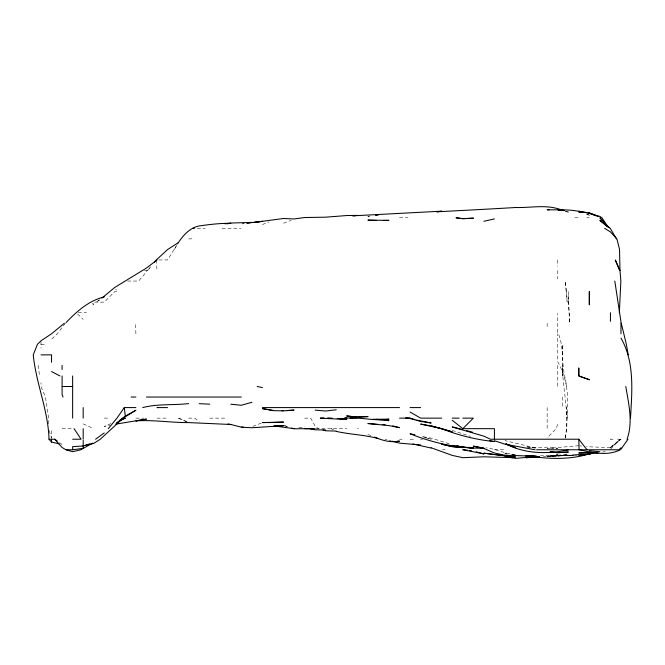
<?xml version="1.0" encoding="UTF-8"?>
<svg xmlns="http://www.w3.org/2000/svg" width="665" height="665" viewBox="0 0 665 665"><rect width="100%" height="100%" fill="white"/><g stroke="black" fill="none" stroke-linecap="round" stroke-linejoin="round"><path stroke-width="0.5" stroke-dasharray="3.33 2.49" d="M562.307 354.861L562.923 344.32L562.266 354.861L562.607 375.949L562.44 365.409C562.524 389.69 569.938 413.954 565.092 438.26M568.243 301.212L569.739 323.232L568.243 293.797M565.109 438.26L566.705 428.676L567.12 418.135L566.63 407.587L567.054 418.135C568.558 404.046 567.636 389.798 564.685 375.949C561.327 361.527 564.178 345.875 557.702 332.242L557.702 313.556M557.702 424.361L556.139 428.676L547.154 437.969M158.91 259.957L167.538 259.957L176.724 245.285M174.446 249.417L177.63 243.856M65.37 323.232L57.29 333.772L51.546 339.283M144.521 270.505L147.58 270.505L150.714 266.74M147.58 270.505L150.947 266.74M610.428 449.34L620.079 439.224L610.428 447.587L620.969 439.224L617.552 439.224M610.428 447.811L620.969 439.224M99.484 299.849L96.292 302.134L99.484 300.04M110.98 423.588L104.272 426.39L110.024 425.251M252.858 426.431L261.486 422.998M262.442 224.521L269.15 221.952M283.531 223.216L291.204 220.389M602.606 452.125L605.333 451.244M298.868 427.844L304.62 426.855M578.791 454.91L547.154 456.589L557.702 454.727L547.154 456.248L568.243 454.694L540.446 455.808M543.322 456.331L578.791 454.702L547.154 456.589L576.871 454.976M578.791 445.691L547.154 448.484L557.702 448.276L547.154 447.163L536.613 447.711L527.021 446.955M557.702 455.7L568.243 455.4M399.524 217.779L408.019 217.779M574.793 217.779L578.791 217.779M586.721 217.779L589.331 217.779M197.247 228.328L205.136 228.328M222.044 228.328L241.038 228.328M188.627 238.868L193.964 238.868M127.597 281.046L138.611 281.046L146.45 271.852L146.45 270.505M94.58 302.134L104.272 302.134L114.812 291.594L117.231 291.594L115.785 289.084M78.204 312.683L86.533 312.683M135.901 333.772L135.519 323.232M40.997 344.32L45.32 344.32M104.272 418.135L109.534 418.135M135.901 418.135L143.898 418.135M156.998 418.135L167.538 418.135M178.087 418.135L187.763 422.192M188.627 418.135L194.687 418.135L199.176 421.51M209.716 418.135L226.74 418.135M304.62 418.135L310.738 418.135L315.168 426.298L318.477 428.676M62.094 428.676L72.635 428.676M316 428.676L346.806 428.676M357.346 428.676L358.435 428.676M384.96 439.224L387.022 439.224M399.524 439.224L402.042 439.224M410.072 439.224L415.8 439.224M420.621 439.224L422.533 439.224M442.549 449.764L445.076 449.764M494.428 449.764L503.563 449.764M610.428 447.587L586.455 446.722M388.983 440.355L390.895 440.504M527.021 446.996L530.861 447.495M531.817 447.62L536.613 448.243M579.747 445.816L581.667 446.074M423.489 436.872L431.161 438.102L449.374 443.829M515.525 454.577C505.192 454.07 496.048 448.75 485.807 447.853M535.649 448.019L504.976 440.612M565.366 211.42L568.243 212.11L568.243 210.888M425.409 437.686L431.161 439.224L421.577 436.257M565.366 211.221L568.243 212.11M284.495 425.65L287.371 426.556M452.25 430.421L470.463 436.348M284.445 425.65L287.164 426.556M367.895 434.486L370.771 435.608M83.183 423.888L93.723 428.676M333.705 429.881L331.162 428.676L332.857 429.582M179.076 418.135L187.763 422.275M59.651 442.732L62.094 444.486M92.244 303.473L93.723 304.811L93.723 302.134M77.606 314.021L83.183 319.391M49.168 430.521L51.546 437.919L51.546 428.676M566.563 386.498L564.095 375.949L559.822 365.409L557.702 361.76L557.702 333.772M38.171 365.409L39.551 375.949M156.342 259.957L156.998 270.505M562.565 397.038L562.806 407.587M48.57 423.888L48.57 418.135L45.469 397.038L40.997 386.498L40.997 382.749M568.243 291.594L568.243 302.134M557.702 259.957L557.702 266.258M557.702 270.505L557.702 278.984M557.702 365.409L557.702 386.872M547.154 323.232L547.154 327.263M547.154 407.587L547.154 428.676M40.997 341.677L40.997 348.177M244.23 223.581L242.309 223.881L244.23 223.59M369.807 216.059L367.895 216.358L369.807 216.067M613.063 439.224L610.428 439.158L613.063 439.224M506.896 453.896L504.976 453.655L506.896 453.896M514.56 454.893L511.684 454.519L514.56 454.885M589.331 215.202L585.499 213.748L589.331 215.202M566.588 291.594L565.117 281.046L567.17 302.134L566.588 291.594"/><path stroke-width="1" d="M619.356 312.683L620.861 281.046L619.98 270.505L619.522 249.417L616.904 238.868L610.428 231.919L604.618 228.328M630.495 418.135C631.991 391.411 634.842 362.259 620.969 338.119M627.045 439.224C633.238 422.175 628.641 403.763 625.79 386.498M178.087 243.066C183.016 235.335 189.816 227.896 199.176 225.95C209.658 224.446 220.198 223.191 230.813 223.324L226.973 223.748M135.901 407.587L124.289 407.587L116.957 418.135L108.279 428.676M620.969 449.232L627.976 439.224M154.463 262.218L156.342 259.957M452.25 420.297L462.798 428.676L473.339 418.135L462.798 418.135M620.969 447.786L618.94 449.764L536.613 449.764M66.101 322.525C76.832 311.378 88.778 300.597 104.272 296.898M156.998 259.3L167.538 249.575L178.087 242.808M116.367 423.314L117.921 422.017M121.022 419.424L122.576 418.135M116.333 423.43L123.141 418.135L120.648 419.665M126.242 415.6L135.901 410.247L123.191 418.135L100.299 439.224L93.723 443.405L83.183 445.966L72.635 446.672L72.635 449.764L65.951 449.764L62.094 447.495L54.771 439.224L49.002 439.224C48.254 410.322 36.001 383.422 33.25 354.861L37.431 344.32L40.997 340.796L51.546 333.788L64.364 323.232M156.998 259.957L146.45 268.053L114.812 287.413L101.878 298.128M123.274 417.62L125.361 416.091M95.544 439.224L104.272 432.923M92.851 443.056L80.814 449.764L72.635 451.701L65.951 449.764M118.328 421.544L125.361 418.135L119.609 420.238M589.331 454.228L578.791 455.159L589.331 454.22L593.729 452.366C572.748 460.105 549.822 459.349 527.985 455.874L536.613 456.273L504.976 455.217L494.428 453.015L483.887 448.501L473.339 446.132L483.887 448.177C458.468 448.601 433.547 443.189 410.072 433.78L414.869 434.769M620.329 449.764C607.261 456.356 592.615 452.549 579.09 449.764L578.791 439.224L490.438 439.224L483.887 436.165L452.25 426.947L458.127 428.426M83.183 445.966L89.891 443.813M589.331 454.22L595.084 452.416M142.709 407.587C157.655 403.68 173.374 405.367 188.627 403.597M251.902 402.275L241.353 405.243L230.813 404.212M483.887 221.27L494.428 218.91M591.251 452.574L578.791 452.965L597.96 452.998M568.243 449.922C547.478 454.228 525.126 454.02 505.932 443.954L515.525 447.728L505.932 443.937M115.777 424.137L146.45 419.116L135.901 420.895C153.59 419.706 171.021 422.716 188.627 422.599L230.813 424.486L241.353 427.154L251.902 427.77L283.531 425.7L274.903 425.725M253.814 222.467L283.531 218.494L294.08 218.96L304.62 217.53L325.717 217.172L346.806 215.535L357.346 215.41L353.514 215.826M247.106 223.116L262.442 221.295L254.778 222.393M247.106 223.149L251.902 222.409L230.813 223.041L225.061 223.822M436.913 211.811C463.073 210.414 489.315 209.084 515.525 207.505C531.21 208.004 547.42 203.939 562.49 210.331M436.913 211.836L441.71 211.171L352.558 215.851M72.635 449.764L83.183 448.351L83.183 440.413M346.806 417.861L344.578 418.135L357.346 417.703M532.773 456.074L526.065 456.448L536.613 456.572L515.525 458.36L504.976 456.34L509.772 456.913M336.257 409.773L325.717 411.037L315.168 410.122M536.613 456.589L526.065 457.695L539.49 457.179M351.802 417.961L349.948 418.135C362.999 417.454 375.891 421.319 388.983 419.133L372.683 419.283M539.49 456.631L526.065 455.932M286.407 410.546L294.08 410.106L283.531 410.879L272.991 410.638L262.442 408.609L272.991 410.347M312.617 428.676L294.08 428.775M323.913 417.953L320.314 418.135L336.257 419L346.806 418.601M241.353 427.154L243.274 427.088M539.49 456.813L527.021 455.824M383.231 220.447L388.983 220.364L367.895 220.132L376.523 220.439M526.065 457.445L536.613 457.42M192.434 228.328L194.363 228.328M40.997 354.861L51.546 354.861L51.546 362.234M62.094 386.498L72.635 386.498M131.113 397.038L135.901 397.038M146.45 397.038L241.353 397.038M157.904 407.587L156.998 407.587L167.538 407.603M262.442 407.587L399.524 407.587M410.072 407.587L420.621 407.587M399.524 418.135L410.072 418.135L414.869 419.524M441.71 418.135L420.621 418.135L410.072 412.034M452.25 418.135L459.166 418.135M304.62 428.676L315.168 428.676M462.798 428.676L494.428 428.676L494.428 439.224M72.635 439.224L81.072 439.224L74.073 428.676M410.072 418.135L405.575 418.135L410.072 418.559L420.621 421.419L431.161 423.007L416.78 420.081M266.274 422.591L262.442 422.558L283.531 422.092L268.195 422.608M325.717 430.014L315.168 429.806L309.566 428.676M549.074 209.808L547.154 209.774C558.301 210.04 569.863 209.076 580.711 211.819M336.257 431.095L325.717 430.779L322.999 429.989M281.619 410.638L283.531 410.704M382.275 424.594L385.151 424.702M327.554 417.936L332.151 418.135M199.176 403.68L209.716 404.154M471.427 447.695L462.798 447.196L452.25 445.384M526.065 455.824L532.773 456.298M473.339 447.994L462.798 447.196L457.046 445.899L462.798 447.196L473.339 448.085L468.551 447.254M397.612 441.028L399.524 441.178C390.904 442.774 382.45 440.596 374.603 437.105M506.896 457.179L512.649 457.645L483.887 456.797L462.798 457.678L452.25 455.409L431.161 447.761M558.658 210.074L563.455 210.481M378.435 424.445L367.895 423.522L388.983 425.6L399.524 427.662L392.816 425.866M589.331 450.787L599.88 451.759M420.621 444.96L399.524 443.139L391.86 441.111M583.579 212.426L578.791 211.96L589.331 212.75L598.126 216.491M585.499 212.617L589.331 212.991L578.791 211.204L580.711 211.936M337.213 418.593L346.806 419.549L339.133 418.667M504.976 455.874L515.525 456.996L483.887 453.198L493.472 454.436M294.08 428.676L273.947 425.883M564.41 210.414L557.702 209.575L561.534 210.497M494.428 454.552L504.02 455.749M467.611 450.28L462.798 449.681L483.887 453.921L476.215 451.834M469.523 450.538L471.435 450.787M376.523 419.316L388.983 420.662L385.151 419.914M430.205 425.741L420.621 424.079L441.71 428.676L452.25 431.785L431.161 425.899L441.71 428.717C458.626 435.326 476.339 439.823 494.428 441.56L489.639 440.596M227.937 423.938L230.813 424.486M431.161 448.052L412.948 443.937M336.257 431.386C350.197 434.511 364.603 434.81 378.435 438.601M535.076 449.764L504.976 444.178L494.428 440.72M257.222 386.498L262.442 387.554M49.002 439.224L51.546 442.084L59.218 443.829M466.631 430.637L472.383 432.134M459.108 428.676L462.798 429.632M291.702 428.069L293.523 428.676M596.048 215.817L589.331 213.324L599.88 216.408L601.941 217.779L607.76 226.699M51.546 371.577L59.983 375.949M54.771 439.224L57.215 440.978M608.949 227.721L599.88 220.472L610.221 228.328L616.455 238.868M609.007 227.571L599.88 217.779L602.432 220.788M604.984 223.806L606.904 226.067M578.791 439.224L586.995 449.764M619.98 270.505L615.291 259.957L619.639 270.505M63.034 397.038L62.094 394.486L62.094 375.949M621.276 323.232L626.347 344.32L628.217 354.861M614.801 281.046L620.969 321.785L620.969 333.772M124.289 407.587L125.361 416.456M610.428 312.683L610.428 321.336M83.183 407.587L83.183 418.135M83.183 428.676L83.183 439.224M72.635 375.949L72.635 418.135M62.094 365.409L62.094 369.532M51.546 439.224L51.546 442.084M589.331 291.594L589.331 304.72L589.331 291.594M378.435 214.72L375.559 215.169L378.435 214.745M568.243 452.05L557.702 452.749L550.03 451.892L557.702 452.641L568.243 452.05M473.339 218.17L462.798 218.702L455.974 217.779L462.798 218.652L473.339 218.17M367.895 416.606L357.346 417.096L346.806 415.974L357.346 417.096L367.895 416.606M462.798 447.595L452.25 446.622L441.71 444.195L452.25 446.622L462.798 447.595M589.331 379.698L578.799 375.949L578.791 367.936L578.791 375.949L589.331 379.698"/></g></svg>
